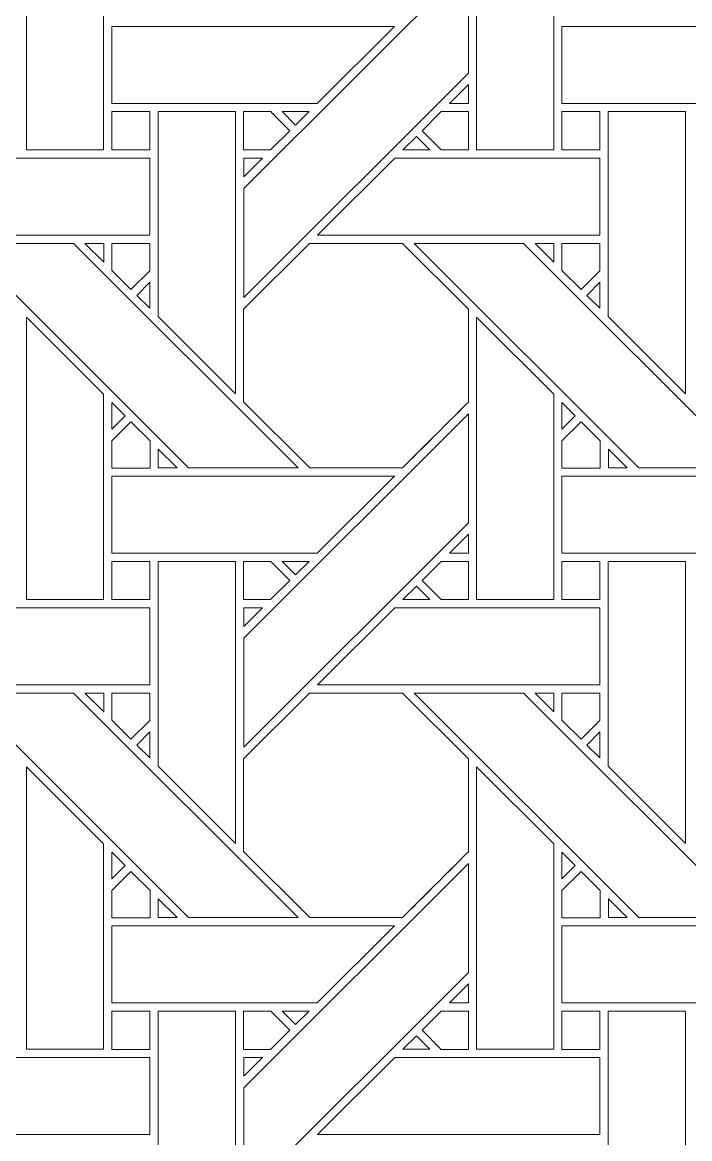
# Model space of a CAD drawing. Header units: inches. Extents: x 4.4 to 20.4, y 1.1 to 17.1.
# Drawn here: x 7.41 to 8.817, y 4.122 to 6.477 of the extents above; entities that cross this region are included whole.
import ezdxf

# ---------------------------------------------------------------- set-up
doc = ezdxf.new("R2010")
doc.units = ezdxf.units.IN
doc.header["$MEASUREMENT"] = 0
doc.layers.add('Design', color=7, linetype='Continuous', lineweight=0)

msp = doc.modelspace()

# ---------------------------------------------------------------- linework, layer by layer
at = {"layer": 'Design'}
for points, knots in [([(12.3829, 17.0948), (7.9646, 17.0948), (4.3829, 13.513), (4.3829, 9.0948), (4.3829, 4.6765), (7.9646, 1.0948), (12.3829, 1.0948), (16.8011, 1.0948), (20.3829, 4.6765), (20.3829, 9.0948), (20.3829, 13.513), (16.8011, 17.0948), (12.3829, 17.0948)], [0, 0, 0, 0, 1, 1, 1, 2, 2, 2, 3, 3, 3, 4, 4, 4, 4]), ([(12.3829, 16.2388), (8.4373, 16.2388), (5.2388, 13.0403), (5.2388, 9.0948), (5.2388, 5.1492), (8.4373, 1.9507), (12.3829, 1.9507), (16.3284, 1.9507), (19.5269, 5.1492), (19.5269, 9.0948), (19.5269, 13.0403), (16.3284, 16.2388), (12.3829, 16.2388)], [0, 0, 0, 0, 1, 1, 1, 2, 2, 2, 3, 3, 3, 4, 4, 4, 4]), ([(7.5816, 6.6419), (7.5816, 6.6419), (7.5816, 6.2082), (7.5816, 6.2082), (7.5816, 6.2082), (7.4188, 6.2082), (7.4188, 6.2082), (7.4188, 6.2082), (7.4188, 6.8041), (7.4188, 6.8041), (7.4188, 6.8041), (7.5816, 6.6419), (7.5816, 6.6419)], [0, 0, 0, 0, 1, 1, 1, 2, 2, 2, 3, 3, 3, 4, 4, 4, 4]), ([(8.5303, 6.6419), (8.5303, 6.6419), (8.5303, 6.2082), (8.5303, 6.2082), (8.5303, 6.2082), (8.3676, 6.2082), (8.3676, 6.2082), (8.3676, 6.2082), (8.3676, 6.8041), (8.3676, 6.8041), (8.3676, 6.8041), (8.5303, 6.6419), (8.5303, 6.6419)], [0, 0, 0, 0, 1, 1, 1, 2, 2, 2, 3, 3, 3, 4, 4, 4, 4]), ([(7.8768, 6.1269), (7.8768, 6.1269), (8.3504, 6.6005), (8.3504, 6.6005), (8.3504, 6.6005), (8.3504, 6.3705), (8.3504, 6.3705), (8.3504, 6.3705), (7.8768, 5.8968), (7.8768, 5.8968), (7.8768, 5.8968), (7.8768, 6.1269), (7.8768, 6.1269)], [0, 0, 0, 0, 1, 1, 1, 2, 2, 2, 3, 3, 3, 4, 4, 4, 4]), ([(7.5989, 6.3063), (7.5989, 6.3063), (7.5989, 6.469), (7.5989, 6.469), (7.5989, 6.469), (8.1946, 6.469), (8.1946, 6.469), (8.1946, 6.469), (8.0319, 6.3063), (8.0319, 6.3063), (8.0319, 6.3063), (7.5989, 6.3063), (7.5989, 6.3063)], [0, 0, 0, 0, 1, 1, 1, 2, 2, 2, 3, 3, 3, 4, 4, 4, 4]), ([(8.5476, 6.3063), (8.5476, 6.3063), (8.5476, 6.469), (8.5476, 6.469), (8.5476, 6.469), (9.1433, 6.469), (9.1433, 6.469), (9.1433, 6.469), (8.9806, 6.3063), (8.9806, 6.3063), (8.9806, 6.3063), (8.5476, 6.3063), (8.5476, 6.3063)], [0, 0, 0, 0, 1, 1, 1, 2, 2, 2, 3, 3, 3, 4, 4, 4, 4]), ([(8.3107, 6.3063), (8.3107, 6.3063), (8.3504, 6.3461), (8.3504, 6.3461), (8.3504, 6.3461), (8.3504, 6.3063), (8.3504, 6.3063), (8.3504, 6.3063), (8.3107, 6.3063), (8.3107, 6.3063)], [0, 0, 0, 0, 1, 1, 1, 2, 2, 2, 3, 3, 3, 3]), ([(7.5989, 6.2082), (7.5989, 6.2082), (7.5989, 6.289), (7.5989, 6.289), (7.5989, 6.289), (7.6791, 6.289), (7.6791, 6.289), (7.6791, 6.289), (7.6791, 6.2082), (7.6791, 6.2082), (7.6791, 6.2082), (7.5989, 6.2082), (7.5989, 6.2082)], [0, 0, 0, 0, 1, 1, 1, 2, 2, 2, 3, 3, 3, 4, 4, 4, 4]), ([(7.5989, 6.289), (7.5989, 6.289), (7.6791, 6.289), (7.6791, 6.289), (7.6791, 6.289), (7.6791, 6.2082), (7.6791, 6.2082), (7.6791, 6.2082), (7.5989, 6.2082), (7.5989, 6.2082), (7.5989, 6.2082), (7.5989, 6.289), (7.5989, 6.289)], [0, 0, 0, 0, 1, 1, 1, 2, 2, 2, 3, 3, 3, 4, 4, 4, 4]), ([(7.8596, 6.289), (7.8596, 6.289), (7.8596, 5.6939), (7.8596, 5.6939), (7.8596, 5.6939), (7.6967, 5.8568), (7.6967, 5.8568), (7.6967, 5.8568), (7.6967, 6.289), (7.6967, 6.289), (7.6967, 6.289), (7.8596, 6.289), (7.8596, 6.289)], [0, 0, 0, 0, 1, 1, 1, 2, 2, 2, 3, 3, 3, 4, 4, 4, 4]), ([(7.9338, 6.289), (7.9389, 6.2839), (7.9697, 6.2531), (7.9741, 6.2486), (7.9741, 6.2486), (7.9337, 6.2082), (7.9337, 6.2082), (7.9337, 6.2082), (7.8767, 6.2082), (7.8767, 6.2082), (7.8767, 6.2082), (7.8767, 6.289), (7.8767, 6.289), (7.8767, 6.289), (7.9338, 6.289), (7.9338, 6.289)], [0, 0, 0, 0, 1, 1, 1, 2, 2, 2, 3, 3, 3, 4, 4, 4, 5, 5, 5, 5]), ([(7.959, 6.2638), (7.959, 6.2638), (7.9741, 6.2486), (7.9741, 6.2486), (7.9741, 6.2486), (7.9337, 6.2082), (7.9337, 6.2082), (7.9337, 6.2082), (7.8767, 6.2082), (7.8767, 6.2082), (7.8767, 6.2082), (7.8767, 6.289), (7.8767, 6.289), (7.8767, 6.289), (7.9338, 6.289), (7.9338, 6.289), (7.9393, 6.2835), (7.9495, 6.2733), (7.959, 6.2638)], [0, 0, 0, 0, 1, 1, 1, 2, 2, 2, 3, 3, 3, 4, 4, 4, 5, 5, 5, 6, 6, 6, 6]), ([(7.9582, 6.289), (7.9582, 6.289), (8.0146, 6.289), (8.0146, 6.289), (8.0146, 6.289), (7.9864, 6.2608), (7.9864, 6.2608), (7.9864, 6.2608), (7.9582, 6.289), (7.9582, 6.289)], [0, 0, 0, 0, 1, 1, 1, 2, 2, 2, 3, 3, 3, 3]), ([(8.2933, 6.2082), (8.2933, 6.2082), (8.2529, 6.2486), (8.2529, 6.2486), (8.2529, 6.2486), (8.2934, 6.289), (8.2934, 6.289), (8.2934, 6.289), (8.3504, 6.289), (8.3504, 6.289), (8.3504, 6.289), (8.3504, 6.2082), (8.3504, 6.2082), (8.3504, 6.2082), (8.2933, 6.2082), (8.2933, 6.2082)], [0, 0, 0, 0, 1, 1, 1, 2, 2, 2, 3, 3, 3, 4, 4, 4, 5, 5, 5, 5]), ([(8.2529, 6.2486), (8.2529, 6.2486), (8.2934, 6.289), (8.2934, 6.289), (8.2934, 6.289), (8.3504, 6.289), (8.3504, 6.289), (8.3504, 6.289), (8.3504, 6.2082), (8.3504, 6.2082), (8.3504, 6.2082), (8.2933, 6.2082), (8.2933, 6.2082), (8.2933, 6.2082), (8.2529, 6.2486), (8.2529, 6.2486)], [0, 0, 0, 0, 1, 1, 1, 2, 2, 2, 3, 3, 3, 4, 4, 4, 5, 5, 5, 5]), ([(8.5476, 6.2082), (8.5476, 6.2082), (8.5476, 6.289), (8.5476, 6.289), (8.5476, 6.289), (8.6278, 6.289), (8.6278, 6.289), (8.6278, 6.289), (8.6278, 6.2082), (8.6278, 6.2082), (8.6278, 6.2082), (8.5476, 6.2082), (8.5476, 6.2082)], [0, 0, 0, 0, 1, 1, 1, 2, 2, 2, 3, 3, 3, 4, 4, 4, 4]), ([(8.5476, 6.289), (8.5476, 6.289), (8.6278, 6.289), (8.6278, 6.289), (8.6278, 6.289), (8.6278, 6.2082), (8.6278, 6.2082), (8.6278, 6.2082), (8.5476, 6.2082), (8.5476, 6.2082), (8.5476, 6.2082), (8.5476, 6.289), (8.5476, 6.289)], [0, 0, 0, 0, 1, 1, 1, 2, 2, 2, 3, 3, 3, 4, 4, 4, 4]), ([(8.8083, 6.289), (8.8083, 6.289), (8.8083, 5.6939), (8.8083, 5.6939), (8.8083, 5.6939), (8.6454, 5.8568), (8.6454, 5.8568), (8.6454, 5.8568), (8.6454, 6.289), (8.6454, 6.289), (8.6454, 6.289), (8.8083, 6.289), (8.8083, 6.289)], [0, 0, 0, 0, 1, 1, 1, 2, 2, 2, 3, 3, 3, 4, 4, 4, 4]), ([(8.2691, 6.2082), (8.2691, 6.2082), (8.2126, 6.2082), (8.2126, 6.2082), (8.2126, 6.2082), (8.2408, 6.2365), (8.2408, 6.2365), (8.2408, 6.2365), (8.2691, 6.2082), (8.2691, 6.2082)], [0, 0, 0, 0, 1, 1, 1, 2, 2, 2, 3, 3, 3, 3]), ([(7.2467, 6.1911), (7.2467, 6.1911), (7.6792, 6.1911), (7.6792, 6.1911), (7.6792, 6.1911), (7.6792, 6.0283), (7.6792, 6.0283), (7.6792, 6.0283), (7.0839, 6.0283), (7.0839, 6.0283), (7.0839, 6.0283), (7.2467, 6.1911), (7.2467, 6.1911)], [0, 0, 0, 0, 1, 1, 1, 2, 2, 2, 3, 3, 3, 4, 4, 4, 4]), ([(7.9166, 6.1911), (7.9166, 6.1911), (7.8768, 6.1513), (7.8768, 6.1513), (7.8768, 6.1513), (7.8768, 6.1911), (7.8768, 6.1911), (7.8768, 6.1911), (7.9166, 6.1911), (7.9166, 6.1911)], [0, 0, 0, 0, 1, 1, 1, 2, 2, 2, 3, 3, 3, 3]), ([(8.1954, 6.1911), (8.1954, 6.1911), (8.6279, 6.1911), (8.6279, 6.1911), (8.6279, 6.1911), (8.6279, 6.0283), (8.6279, 6.0283), (8.6279, 6.0283), (8.0326, 6.0283), (8.0326, 6.0283), (8.0326, 6.0283), (8.1954, 6.1911), (8.1954, 6.1911)], [0, 0, 0, 0, 1, 1, 1, 2, 2, 2, 3, 3, 3, 4, 4, 4, 4]), ([(7.5181, 6.0112), (7.5181, 6.0112), (7.9918, 5.5375), (7.9918, 5.5375), (7.9918, 5.5375), (7.7607, 5.5375), (7.7607, 5.5375), (7.7607, 5.5375), (7.2872, 6.0112), (7.2872, 6.0112), (7.2872, 6.0112), (7.5181, 6.0112), (7.5181, 6.0112)], [0, 0, 0, 0, 1, 1, 1, 2, 2, 2, 3, 3, 3, 4, 4, 4, 4]), ([(7.5817, 6.0111), (7.5817, 6.0111), (7.5817, 5.9713), (7.5817, 5.9713), (7.5817, 5.9713), (7.5422, 6.0111), (7.5422, 6.0111), (7.5422, 6.0111), (7.5817, 6.0111), (7.5817, 6.0111)], [0, 0, 0, 0, 1, 1, 1, 2, 2, 2, 3, 3, 3, 3]), ([(7.6791, 6.0111), (7.6791, 6.0111), (7.6791, 5.9535), (7.6791, 5.9535), (7.6791, 5.9535), (7.6392, 5.9136), (7.6392, 5.9136), (7.6392, 5.9136), (7.5988, 5.9539), (7.5988, 5.9539), (7.5988, 5.9539), (7.5988, 6.0111), (7.5988, 6.0111), (7.5988, 6.0111), (7.6791, 6.0111), (7.6791, 6.0111)], [0, 0, 0, 0, 1, 1, 1, 2, 2, 2, 3, 3, 3, 4, 4, 4, 5, 5, 5, 5]), ([(7.6392, 5.9136), (7.6392, 5.9136), (7.5988, 5.9539), (7.5988, 5.9539), (7.5988, 5.9539), (7.5988, 6.0111), (7.5988, 6.0111), (7.5988, 6.0111), (7.6791, 6.0111), (7.6791, 6.0111), (7.6791, 6.0111), (7.6791, 5.9535), (7.6791, 5.9535), (7.6791, 5.9535), (7.6392, 5.9136), (7.6392, 5.9136)], [0, 0, 0, 0, 1, 1, 1, 2, 2, 2, 3, 3, 3, 4, 4, 4, 5, 5, 5, 5]), ([(8.0154, 6.0111), (8.0154, 6.0111), (8.2116, 6.0111), (8.2116, 6.0111), (8.2116, 6.0111), (8.3504, 5.8724), (8.3504, 5.8724), (8.3504, 5.8724), (8.3504, 5.6762), (8.3504, 5.6762), (8.3326, 5.6582), (8.2207, 5.5465), (8.2117, 5.5375), (8.2117, 5.5375), (8.016, 5.5375), (8.016, 5.5375), (8.016, 5.5375), (7.8767, 5.6767), (7.8767, 5.6767), (7.8767, 5.6767), (7.8767, 5.8724), (7.8767, 5.8724), (7.8767, 5.8724), (8.0154, 6.0111), (8.0154, 6.0111)], [0, 0, 0, 0, 1, 1, 1, 2, 2, 2, 3, 3, 3, 4, 4, 4, 5, 5, 5, 6, 6, 6, 7, 7, 7, 8, 8, 8, 8]), ([(7.8767, 5.8724), (7.8767, 5.8724), (8.0154, 6.0111), (8.0154, 6.0111), (8.0154, 6.0111), (8.2116, 6.0111), (8.2116, 6.0111), (8.2116, 6.0111), (8.3504, 5.8724), (8.3504, 5.8724), (8.3504, 5.8724), (8.3504, 5.6762), (8.3504, 5.6762), (8.3324, 5.6581), (8.2205, 5.5464), (8.2117, 5.5375), (8.2117, 5.5375), (8.016, 5.5375), (8.016, 5.5375), (8.016, 5.5375), (7.8767, 5.6767), (7.8767, 5.6767), (7.8767, 5.6767), (7.8767, 5.8724), (7.8767, 5.8724)], [0, 0, 0, 0, 1, 1, 1, 2, 2, 2, 3, 3, 3, 4, 4, 4, 5, 5, 5, 6, 6, 6, 7, 7, 7, 8, 8, 8, 8]), ([(8.2359, 6.0112), (8.2359, 6.0112), (8.4669, 6.0112), (8.4669, 6.0112), (8.4669, 6.0112), (8.9405, 5.5375), (8.9405, 5.5375), (8.9405, 5.5375), (8.7095, 5.5375), (8.7095, 5.5375), (8.7095, 5.5375), (8.2359, 6.0112), (8.2359, 6.0112)], [0, 0, 0, 0, 1, 1, 1, 2, 2, 2, 3, 3, 3, 4, 4, 4, 4]), ([(8.5304, 6.0111), (8.5304, 6.0111), (8.5304, 5.9713), (8.5304, 5.9713), (8.5304, 5.9713), (8.491, 6.0111), (8.491, 6.0111), (8.491, 6.0111), (8.5304, 6.0111), (8.5304, 6.0111)], [0, 0, 0, 0, 1, 1, 1, 2, 2, 2, 3, 3, 3, 3]), ([(8.6278, 6.0111), (8.6278, 6.0111), (8.6278, 5.9535), (8.6278, 5.9535), (8.6278, 5.9535), (8.5879, 5.9136), (8.5879, 5.9136), (8.5879, 5.9136), (8.5476, 5.9539), (8.5476, 5.9539), (8.5476, 5.9539), (8.5476, 6.0111), (8.5476, 6.0111), (8.5476, 6.0111), (8.6278, 6.0111), (8.6278, 6.0111)], [0, 0, 0, 0, 1, 1, 1, 2, 2, 2, 3, 3, 3, 4, 4, 4, 5, 5, 5, 5]), ([(8.5879, 5.9136), (8.5879, 5.9136), (8.5476, 5.9539), (8.5476, 5.9539), (8.5476, 5.9539), (8.5476, 6.0111), (8.5476, 6.0111), (8.5476, 6.0111), (8.6278, 6.0111), (8.6278, 6.0111), (8.6278, 6.0111), (8.6278, 5.9535), (8.6278, 5.9535), (8.6278, 5.9535), (8.5879, 5.9136), (8.5879, 5.9136)], [0, 0, 0, 0, 1, 1, 1, 2, 2, 2, 3, 3, 3, 4, 4, 4, 5, 5, 5, 5]), ([(7.6792, 5.9293), (7.6792, 5.9293), (7.6792, 5.8741), (7.6792, 5.8741), (7.6792, 5.8741), (7.6514, 5.9015), (7.6514, 5.9015), (7.6514, 5.9015), (7.6792, 5.9293), (7.6792, 5.9293)], [0, 0, 0, 0, 1, 1, 1, 2, 2, 2, 3, 3, 3, 3]), ([(8.6279, 5.9293), (8.6279, 5.9293), (8.6279, 5.8741), (8.6279, 5.8741), (8.6279, 5.8741), (8.6001, 5.9015), (8.6001, 5.9015), (8.6001, 5.9015), (8.6279, 5.9293), (8.6279, 5.9293)], [0, 0, 0, 0, 1, 1, 1, 2, 2, 2, 3, 3, 3, 3]), ([(7.5816, 5.6932), (7.5816, 5.6932), (7.5816, 5.2595), (7.5816, 5.2595), (7.5816, 5.2595), (7.4188, 5.2595), (7.4188, 5.2595), (7.4188, 5.2595), (7.4188, 5.8553), (7.4188, 5.8553), (7.4188, 5.8553), (7.5816, 5.6932), (7.5816, 5.6932)], [0, 0, 0, 0, 1, 1, 1, 2, 2, 2, 3, 3, 3, 4, 4, 4, 4]), ([(8.5303, 5.6932), (8.5303, 5.6932), (8.5303, 5.2595), (8.5303, 5.2595), (8.5303, 5.2595), (8.3676, 5.2595), (8.3676, 5.2595), (8.3676, 5.2595), (8.3676, 5.8553), (8.3676, 5.8553), (8.3676, 5.8553), (8.5303, 5.6932), (8.5303, 5.6932)], [0, 0, 0, 0, 1, 1, 1, 2, 2, 2, 3, 3, 3, 4, 4, 4, 4]), ([(7.5989, 5.6189), (7.5989, 5.6189), (7.5989, 5.6757), (7.5989, 5.6757), (7.5989, 5.6757), (7.6271, 5.6471), (7.6271, 5.6471), (7.6271, 5.6471), (7.5989, 5.6189), (7.5989, 5.6189)], [0, 0, 0, 0, 1, 1, 1, 2, 2, 2, 3, 3, 3, 3]), ([(8.5476, 5.6189), (8.5476, 5.6189), (8.5476, 5.6757), (8.5476, 5.6757), (8.5476, 5.6757), (8.5758, 5.6471), (8.5758, 5.6471), (8.5758, 5.6471), (8.5476, 5.6189), (8.5476, 5.6189)], [0, 0, 0, 0, 1, 1, 1, 2, 2, 2, 3, 3, 3, 3]), ([(7.5989, 5.5372), (7.5989, 5.5372), (7.5989, 5.5945), (7.5989, 5.5945), (7.5989, 5.5945), (7.6392, 5.6349), (7.6392, 5.6349), (7.6392, 5.6349), (7.6795, 5.5945), (7.6795, 5.5945), (7.6795, 5.5945), (7.6795, 5.5372), (7.6795, 5.5372), (7.6795, 5.5372), (7.5989, 5.5372), (7.5989, 5.5372)], [0, 0, 0, 0, 1, 1, 1, 2, 2, 2, 3, 3, 3, 4, 4, 4, 5, 5, 5, 5]), ([(7.6392, 5.6349), (7.6392, 5.6349), (7.6795, 5.5945), (7.6795, 5.5945), (7.6795, 5.5945), (7.6795, 5.5372), (7.6795, 5.5372), (7.6795, 5.5372), (7.5989, 5.5372), (7.5989, 5.5372), (7.5989, 5.5372), (7.5989, 5.5945), (7.5989, 5.5945), (7.5989, 5.5945), (7.6392, 5.6349), (7.6392, 5.6349)], [0, 0, 0, 0, 1, 1, 1, 2, 2, 2, 3, 3, 3, 4, 4, 4, 5, 5, 5, 5]), ([(7.8768, 5.1782), (7.8768, 5.1782), (8.3504, 5.6518), (8.3504, 5.6518), (8.3504, 5.6518), (8.3504, 5.4217), (8.3504, 5.4217), (8.3504, 5.4217), (7.8768, 4.9481), (7.8768, 4.9481), (7.8768, 4.9481), (7.8768, 5.1782), (7.8768, 5.1782)], [0, 0, 0, 0, 1, 1, 1, 2, 2, 2, 3, 3, 3, 4, 4, 4, 4]), ([(8.5476, 5.5372), (8.5476, 5.5372), (8.5476, 5.5945), (8.5476, 5.5945), (8.5476, 5.5945), (8.5879, 5.6349), (8.5879, 5.6349), (8.5879, 5.6349), (8.6282, 5.5945), (8.6282, 5.5945), (8.6282, 5.5945), (8.6282, 5.5372), (8.6282, 5.5372), (8.6282, 5.5372), (8.5476, 5.5372), (8.5476, 5.5372)], [0, 0, 0, 0, 1, 1, 1, 2, 2, 2, 3, 3, 3, 4, 4, 4, 5, 5, 5, 5]), ([(8.5476, 5.5372), (8.5476, 5.5372), (8.5476, 5.5945), (8.5476, 5.5945), (8.5476, 5.5945), (8.5879, 5.6349), (8.5879, 5.6349), (8.5879, 5.6349), (8.6282, 5.5945), (8.6282, 5.5945), (8.6282, 5.5945), (8.6282, 5.5372), (8.6282, 5.5372), (8.6282, 5.5372), (8.5476, 5.5372), (8.5476, 5.5372)], [0, 0, 0, 0, 1, 1, 1, 2, 2, 2, 3, 3, 3, 4, 4, 4, 5, 5, 5, 5]), ([(7.6968, 5.5375), (7.6968, 5.5375), (7.6968, 5.5773), (7.6968, 5.5773), (7.6968, 5.5773), (7.7365, 5.5375), (7.7365, 5.5375), (7.7365, 5.5375), (7.6968, 5.5375), (7.6968, 5.5375)], [0, 0, 0, 0, 1, 1, 1, 2, 2, 2, 3, 3, 3, 3]), ([(8.6853, 5.5375), (8.6853, 5.5375), (8.6455, 5.5375), (8.6455, 5.5375), (8.6455, 5.5375), (8.6455, 5.5773), (8.6455, 5.5773), (8.6455, 5.5773), (8.6853, 5.5375), (8.6853, 5.5375)], [0, 0, 0, 0, 1, 1, 1, 2, 2, 2, 3, 3, 3, 3]), ([(7.5989, 5.3576), (7.5989, 5.3576), (7.5989, 5.5202), (7.5989, 5.5202), (7.5989, 5.5202), (8.1946, 5.5202), (8.1946, 5.5202), (8.1946, 5.5202), (8.0319, 5.3576), (8.0319, 5.3576), (8.0319, 5.3576), (7.5989, 5.3576), (7.5989, 5.3576)], [0, 0, 0, 0, 1, 1, 1, 2, 2, 2, 3, 3, 3, 4, 4, 4, 4]), ([(8.5476, 5.3576), (8.5476, 5.3576), (8.5476, 5.5202), (8.5476, 5.5202), (8.5476, 5.5202), (9.1433, 5.5202), (9.1433, 5.5202), (9.1433, 5.5202), (8.9806, 5.3576), (8.9806, 5.3576), (8.9806, 5.3576), (8.5476, 5.3576), (8.5476, 5.3576)], [0, 0, 0, 0, 1, 1, 1, 2, 2, 2, 3, 3, 3, 4, 4, 4, 4]), ([(8.3107, 5.3576), (8.3107, 5.3576), (8.3504, 5.3973), (8.3504, 5.3973), (8.3504, 5.3973), (8.3504, 5.3576), (8.3504, 5.3576), (8.3504, 5.3576), (8.3107, 5.3576), (8.3107, 5.3576)], [0, 0, 0, 0, 1, 1, 1, 2, 2, 2, 3, 3, 3, 3]), ([(7.5989, 5.2595), (7.5989, 5.2595), (7.5989, 5.3403), (7.5989, 5.3403), (7.5989, 5.3403), (7.6791, 5.3403), (7.6791, 5.3403), (7.6791, 5.3403), (7.6791, 5.2595), (7.6791, 5.2595), (7.6791, 5.2595), (7.5989, 5.2595), (7.5989, 5.2595)], [0, 0, 0, 0, 1, 1, 1, 2, 2, 2, 3, 3, 3, 4, 4, 4, 4]), ([(7.5989, 5.3403), (7.5989, 5.3403), (7.6791, 5.3403), (7.6791, 5.3403), (7.6791, 5.3403), (7.6791, 5.2595), (7.6791, 5.2595), (7.6791, 5.2595), (7.5989, 5.2595), (7.5989, 5.2595), (7.5989, 5.2595), (7.5989, 5.3403), (7.5989, 5.3403)], [0, 0, 0, 0, 1, 1, 1, 2, 2, 2, 3, 3, 3, 4, 4, 4, 4]), ([(7.8596, 5.3403), (7.8596, 5.3403), (7.8596, 4.7452), (7.8596, 4.7452), (7.8596, 4.7452), (7.6967, 4.9081), (7.6967, 4.9081), (7.6967, 4.9081), (7.6967, 5.3403), (7.6967, 5.3403), (7.6967, 5.3403), (7.8596, 5.3403), (7.8596, 5.3403)], [0, 0, 0, 0, 1, 1, 1, 2, 2, 2, 3, 3, 3, 4, 4, 4, 4]), ([(7.9338, 5.3403), (7.9389, 5.3351), (7.9697, 5.3043), (7.9741, 5.2999), (7.9741, 5.2999), (7.9337, 5.2595), (7.9337, 5.2595), (7.9337, 5.2595), (7.8767, 5.2595), (7.8767, 5.2595), (7.8767, 5.2595), (7.8767, 5.3403), (7.8767, 5.3403), (7.8767, 5.3403), (7.9338, 5.3403), (7.9338, 5.3403)], [0, 0, 0, 0, 1, 1, 1, 2, 2, 2, 3, 3, 3, 4, 4, 4, 5, 5, 5, 5]), ([(7.8767, 5.3403), (7.8767, 5.3403), (7.9338, 5.3403), (7.9338, 5.3403), (7.939, 5.3351), (7.9698, 5.3042), (7.9741, 5.2999), (7.9741, 5.2999), (7.9337, 5.2595), (7.9337, 5.2595), (7.9337, 5.2595), (7.8767, 5.2595), (7.8767, 5.2595), (7.8767, 5.2595), (7.8767, 5.3403), (7.8767, 5.3403)], [0, 0, 0, 0, 1, 1, 1, 2, 2, 2, 3, 3, 3, 4, 4, 4, 5, 5, 5, 5]), ([(8.0146, 5.3403), (8.0146, 5.3403), (7.9864, 5.3121), (7.9864, 5.3121), (7.9864, 5.3121), (7.9582, 5.3403), (7.9582, 5.3403), (7.9582, 5.3403), (8.0146, 5.3403), (8.0146, 5.3403)], [0, 0, 0, 0, 1, 1, 1, 2, 2, 2, 3, 3, 3, 3]), ([(8.2933, 5.2595), (8.2933, 5.2595), (8.2529, 5.2998), (8.2529, 5.2998), (8.2529, 5.2998), (8.2933, 5.3403), (8.2933, 5.3403), (8.2933, 5.3403), (8.3504, 5.3403), (8.3504, 5.3403), (8.3504, 5.3403), (8.3504, 5.2595), (8.3504, 5.2595), (8.3504, 5.2595), (8.2933, 5.2595), (8.2933, 5.2595)], [0, 0, 0, 0, 1, 1, 1, 2, 2, 2, 3, 3, 3, 4, 4, 4, 5, 5, 5, 5]), ([(8.2529, 5.2998), (8.2529, 5.2998), (8.2933, 5.3403), (8.2933, 5.3403), (8.2933, 5.3403), (8.3504, 5.3403), (8.3504, 5.3403), (8.3504, 5.3403), (8.3504, 5.2595), (8.3504, 5.2595), (8.3504, 5.2595), (8.2933, 5.2595), (8.2933, 5.2595), (8.2933, 5.2595), (8.2529, 5.2998), (8.2529, 5.2998)], [0, 0, 0, 0, 1, 1, 1, 2, 2, 2, 3, 3, 3, 4, 4, 4, 5, 5, 5, 5]), ([(8.5476, 5.2595), (8.5476, 5.2595), (8.5476, 5.3403), (8.5476, 5.3403), (8.5476, 5.3403), (8.6278, 5.3403), (8.6278, 5.3403), (8.6278, 5.3403), (8.6278, 5.2595), (8.6278, 5.2595), (8.6278, 5.2595), (8.5476, 5.2595), (8.5476, 5.2595)], [0, 0, 0, 0, 1, 1, 1, 2, 2, 2, 3, 3, 3, 4, 4, 4, 4]), ([(8.5476, 5.3403), (8.5476, 5.3403), (8.6278, 5.3403), (8.6278, 5.3403), (8.6278, 5.3403), (8.6278, 5.2595), (8.6278, 5.2595), (8.6278, 5.2595), (8.5476, 5.2595), (8.5476, 5.2595), (8.5476, 5.2595), (8.5476, 5.3403), (8.5476, 5.3403)], [0, 0, 0, 0, 1, 1, 1, 2, 2, 2, 3, 3, 3, 4, 4, 4, 4]), ([(8.8083, 5.3403), (8.8083, 5.3403), (8.8083, 4.7452), (8.8083, 4.7452), (8.8083, 4.7452), (8.6454, 4.9081), (8.6454, 4.9081), (8.6454, 4.9081), (8.6454, 5.3403), (8.6454, 5.3403), (8.6454, 5.3403), (8.8083, 5.3403), (8.8083, 5.3403)], [0, 0, 0, 0, 1, 1, 1, 2, 2, 2, 3, 3, 3, 4, 4, 4, 4]), ([(8.2691, 5.2595), (8.2691, 5.2595), (8.2126, 5.2595), (8.2126, 5.2595), (8.2126, 5.2595), (8.2408, 5.2878), (8.2408, 5.2878), (8.2408, 5.2878), (8.2691, 5.2595), (8.2691, 5.2595)], [0, 0, 0, 0, 1, 1, 1, 2, 2, 2, 3, 3, 3, 3]), ([(7.2467, 5.2424), (7.2467, 5.2424), (7.6792, 5.2424), (7.6792, 5.2424), (7.6792, 5.2424), (7.6792, 5.0795), (7.6792, 5.0795), (7.6792, 5.0795), (7.0839, 5.0795), (7.0839, 5.0795), (7.0839, 5.0795), (7.2467, 5.2424), (7.2467, 5.2424)], [0, 0, 0, 0, 1, 1, 1, 2, 2, 2, 3, 3, 3, 4, 4, 4, 4]), ([(7.9166, 5.2424), (7.9166, 5.2424), (7.8768, 5.2025), (7.8768, 5.2025), (7.8768, 5.2025), (7.8768, 5.2424), (7.8768, 5.2424), (7.8768, 5.2424), (7.9166, 5.2424), (7.9166, 5.2424)], [0, 0, 0, 0, 1, 1, 1, 2, 2, 2, 3, 3, 3, 3]), ([(8.0326, 5.0795), (8.0326, 5.0795), (8.1954, 5.2424), (8.1954, 5.2424), (8.1954, 5.2424), (8.6279, 5.2424), (8.6279, 5.2424), (8.6279, 5.2424), (8.6279, 5.0795), (8.6279, 5.0795), (8.6279, 5.0795), (8.0326, 5.0795), (8.0326, 5.0795)], [0, 0, 0, 0, 1, 1, 1, 2, 2, 2, 3, 3, 3, 4, 4, 4, 4]), ([(7.2872, 5.0624), (7.2872, 5.0624), (7.5181, 5.0624), (7.5181, 5.0624), (7.5181, 5.0624), (7.9918, 4.5888), (7.9918, 4.5888), (7.9918, 4.5888), (7.7607, 4.5888), (7.7607, 4.5888), (7.7607, 4.5888), (7.2872, 5.0624), (7.2872, 5.0624)], [0, 0, 0, 0, 1, 1, 1, 2, 2, 2, 3, 3, 3, 4, 4, 4, 4]), ([(7.5817, 5.0624), (7.5817, 5.0624), (7.5817, 5.0226), (7.5817, 5.0226), (7.5817, 5.0226), (7.5422, 5.0624), (7.5422, 5.0624), (7.5422, 5.0624), (7.5817, 5.0624), (7.5817, 5.0624)], [0, 0, 0, 0, 1, 1, 1, 2, 2, 2, 3, 3, 3, 3]), ([(7.6791, 5.0624), (7.6791, 5.0624), (7.6791, 5.0048), (7.6791, 5.0048), (7.6791, 5.0048), (7.6392, 4.9648), (7.6392, 4.9648), (7.6392, 4.9648), (7.5988, 5.0052), (7.5988, 5.0052), (7.5988, 5.0052), (7.5988, 5.0624), (7.5988, 5.0624), (7.5988, 5.0624), (7.6791, 5.0624), (7.6791, 5.0624)], [0, 0, 0, 0, 1, 1, 1, 2, 2, 2, 3, 3, 3, 4, 4, 4, 5, 5, 5, 5]), ([(7.6392, 4.9648), (7.6392, 4.9648), (7.5988, 5.0052), (7.5988, 5.0052), (7.5988, 5.0052), (7.5988, 5.0624), (7.5988, 5.0624), (7.5988, 5.0624), (7.6791, 5.0624), (7.6791, 5.0624), (7.6791, 5.0624), (7.6791, 5.0048), (7.6791, 5.0048), (7.6791, 5.0048), (7.6392, 4.9648), (7.6392, 4.9648)], [0, 0, 0, 0, 1, 1, 1, 2, 2, 2, 3, 3, 3, 4, 4, 4, 5, 5, 5, 5]), ([(8.0154, 5.0624), (8.0154, 5.0624), (8.2116, 5.0624), (8.2116, 5.0624), (8.2116, 5.0624), (8.3504, 4.9237), (8.3504, 4.9237), (8.3504, 4.9237), (8.3504, 4.7274), (8.3504, 4.7274), (8.3326, 4.7095), (8.2207, 4.5978), (8.2117, 4.5888), (8.2117, 4.5888), (8.016, 4.5888), (8.016, 4.5888), (8.016, 4.5888), (7.8767, 4.728), (7.8767, 4.728), (7.8767, 4.728), (7.8767, 4.9237), (7.8767, 4.9237), (7.8767, 4.9237), (8.0154, 5.0624), (8.0154, 5.0624)], [0, 0, 0, 0, 1, 1, 1, 2, 2, 2, 3, 3, 3, 4, 4, 4, 5, 5, 5, 6, 6, 6, 7, 7, 7, 8, 8, 8, 8]), ([(7.8767, 4.728), (7.8767, 4.728), (7.8767, 4.9237), (7.8767, 4.9237), (7.8767, 4.9237), (8.0154, 5.0624), (8.0154, 5.0624), (8.0154, 5.0624), (8.2116, 5.0624), (8.2116, 5.0624), (8.2116, 5.0624), (8.3504, 4.9237), (8.3504, 4.9237), (8.3504, 4.9237), (8.3504, 4.7274), (8.3504, 4.7274), (8.3324, 4.7094), (8.2206, 4.5977), (8.2117, 4.5888), (8.2117, 4.5888), (8.016, 4.5888), (8.016, 4.5888), (8.016, 4.5888), (7.8767, 4.728), (7.8767, 4.728)], [0, 0, 0, 0, 1, 1, 1, 2, 2, 2, 3, 3, 3, 4, 4, 4, 5, 5, 5, 6, 6, 6, 7, 7, 7, 8, 8, 8, 8]), ([(8.2359, 5.0624), (8.2359, 5.0624), (8.4669, 5.0624), (8.4669, 5.0624), (8.4669, 5.0624), (8.9405, 4.5888), (8.9405, 4.5888), (8.9405, 4.5888), (8.7095, 4.5888), (8.7095, 4.5888), (8.7095, 4.5888), (8.2359, 5.0624), (8.2359, 5.0624)], [0, 0, 0, 0, 1, 1, 1, 2, 2, 2, 3, 3, 3, 4, 4, 4, 4]), ([(8.5304, 5.0624), (8.5304, 5.0624), (8.5304, 5.0226), (8.5304, 5.0226), (8.5304, 5.0226), (8.491, 5.0624), (8.491, 5.0624), (8.491, 5.0624), (8.5304, 5.0624), (8.5304, 5.0624)], [0, 0, 0, 0, 1, 1, 1, 2, 2, 2, 3, 3, 3, 3]), ([(8.6278, 5.0624), (8.6278, 5.0624), (8.6278, 5.0048), (8.6278, 5.0048), (8.6278, 5.0048), (8.5879, 4.9648), (8.5879, 4.9648), (8.5879, 4.9648), (8.5476, 5.0052), (8.5476, 5.0052), (8.5476, 5.0052), (8.5476, 5.0624), (8.5476, 5.0624), (8.5476, 5.0624), (8.6278, 5.0624), (8.6278, 5.0624)], [0, 0, 0, 0, 1, 1, 1, 2, 2, 2, 3, 3, 3, 4, 4, 4, 5, 5, 5, 5]), ([(8.5879, 4.9648), (8.5879, 4.9648), (8.5476, 5.0052), (8.5476, 5.0052), (8.5476, 5.0052), (8.5476, 5.0624), (8.5476, 5.0624), (8.5476, 5.0624), (8.6278, 5.0624), (8.6278, 5.0624), (8.6278, 5.0624), (8.6278, 5.0048), (8.6278, 5.0048), (8.6278, 5.0048), (8.5879, 4.9648), (8.5879, 4.9648)], [0, 0, 0, 0, 1, 1, 1, 2, 2, 2, 3, 3, 3, 4, 4, 4, 5, 5, 5, 5]), ([(7.6792, 4.9806), (7.6792, 4.9806), (7.6792, 4.9254), (7.6792, 4.9254), (7.6792, 4.9254), (7.6514, 4.9528), (7.6514, 4.9528), (7.6514, 4.9528), (7.6792, 4.9806), (7.6792, 4.9806)], [0, 0, 0, 0, 1, 1, 1, 2, 2, 2, 3, 3, 3, 3]), ([(8.6279, 4.9806), (8.6279, 4.9806), (8.6279, 4.9254), (8.6279, 4.9254), (8.6279, 4.9254), (8.6001, 4.9528), (8.6001, 4.9528), (8.6001, 4.9528), (8.6279, 4.9806), (8.6279, 4.9806)], [0, 0, 0, 0, 1, 1, 1, 2, 2, 2, 3, 3, 3, 3]), ([(7.5816, 4.7445), (7.5816, 4.7445), (7.5816, 4.3108), (7.5816, 4.3108), (7.5816, 4.3108), (7.4188, 4.3108), (7.4188, 4.3108), (7.4188, 4.3108), (7.4188, 4.9066), (7.4188, 4.9066), (7.4188, 4.9066), (7.5816, 4.7445), (7.5816, 4.7445)], [0, 0, 0, 0, 1, 1, 1, 2, 2, 2, 3, 3, 3, 4, 4, 4, 4]), ([(8.5303, 4.7445), (8.5303, 4.7445), (8.5303, 4.3108), (8.5303, 4.3108), (8.5303, 4.3108), (8.3676, 4.3108), (8.3676, 4.3108), (8.3676, 4.3108), (8.3676, 4.9066), (8.3676, 4.9066), (8.3676, 4.9066), (8.5303, 4.7445), (8.5303, 4.7445)], [0, 0, 0, 0, 1, 1, 1, 2, 2, 2, 3, 3, 3, 4, 4, 4, 4]), ([(7.5989, 4.6702), (7.5989, 4.6702), (7.5989, 4.727), (7.5989, 4.727), (7.5989, 4.727), (7.6271, 4.6984), (7.6271, 4.6984), (7.6271, 4.6984), (7.5989, 4.6702), (7.5989, 4.6702)], [0, 0, 0, 0, 1, 1, 1, 2, 2, 2, 3, 3, 3, 3]), ([(8.5476, 4.6702), (8.5476, 4.6702), (8.5476, 4.727), (8.5476, 4.727), (8.5476, 4.727), (8.5758, 4.6984), (8.5758, 4.6984), (8.5758, 4.6984), (8.5476, 4.6702), (8.5476, 4.6702)], [0, 0, 0, 0, 1, 1, 1, 2, 2, 2, 3, 3, 3, 3]), ([(7.8768, 4.2294), (7.8768, 4.2294), (8.3504, 4.703), (8.3504, 4.703), (8.3504, 4.703), (8.3504, 4.473), (8.3504, 4.473), (8.3504, 4.473), (7.8768, 3.9994), (7.8768, 3.9994), (7.8768, 3.9994), (7.8768, 4.2294), (7.8768, 4.2294)], [0, 0, 0, 0, 1, 1, 1, 2, 2, 2, 3, 3, 3, 4, 4, 4, 4]), ([(7.5989, 4.5885), (7.5989, 4.5885), (7.5989, 4.6458), (7.5989, 4.6458), (7.5989, 4.6458), (7.6392, 4.6861), (7.6392, 4.6861), (7.6392, 4.6861), (7.6795, 4.6458), (7.6795, 4.6458), (7.6795, 4.6458), (7.6795, 4.5885), (7.6795, 4.5885), (7.6795, 4.5885), (7.5989, 4.5885), (7.5989, 4.5885)], [0, 0, 0, 0, 1, 1, 1, 2, 2, 2, 3, 3, 3, 4, 4, 4, 5, 5, 5, 5]), ([(7.5989, 4.5885), (7.5989, 4.5885), (7.5989, 4.6458), (7.5989, 4.6458), (7.5989, 4.6458), (7.6392, 4.6861), (7.6392, 4.6861), (7.6392, 4.6861), (7.6795, 4.6458), (7.6795, 4.6458), (7.6795, 4.6458), (7.6795, 4.5885), (7.6795, 4.5885), (7.6795, 4.5885), (7.5989, 4.5885), (7.5989, 4.5885)], [0, 0, 0, 0, 1, 1, 1, 2, 2, 2, 3, 3, 3, 4, 4, 4, 5, 5, 5, 5]), ([(8.5476, 4.5885), (8.5476, 4.5885), (8.5476, 4.6458), (8.5476, 4.6458), (8.5476, 4.6458), (8.5879, 4.6861), (8.5879, 4.6861), (8.5879, 4.6861), (8.6282, 4.6458), (8.6282, 4.6458), (8.6282, 4.6458), (8.6282, 4.5885), (8.6282, 4.5885), (8.6282, 4.5885), (8.5476, 4.5885), (8.5476, 4.5885)], [0, 0, 0, 0, 1, 1, 1, 2, 2, 2, 3, 3, 3, 4, 4, 4, 5, 5, 5, 5]), ([(8.5476, 4.5885), (8.5476, 4.5885), (8.5476, 4.6458), (8.5476, 4.6458), (8.5476, 4.6458), (8.5879, 4.6861), (8.5879, 4.6861), (8.5879, 4.6861), (8.6282, 4.6458), (8.6282, 4.6458), (8.6282, 4.6458), (8.6282, 4.5885), (8.6282, 4.5885), (8.6282, 4.5885), (8.5476, 4.5885), (8.5476, 4.5885)], [0, 0, 0, 0, 1, 1, 1, 2, 2, 2, 3, 3, 3, 4, 4, 4, 5, 5, 5, 5]), ([(7.7365, 4.5888), (7.7365, 4.5888), (7.6968, 4.5888), (7.6968, 4.5888), (7.6968, 4.5888), (7.6968, 4.6286), (7.6968, 4.6286), (7.6968, 4.6286), (7.7365, 4.5888), (7.7365, 4.5888)], [0, 0, 0, 0, 1, 1, 1, 2, 2, 2, 3, 3, 3, 3]), ([(8.6853, 4.5888), (8.6853, 4.5888), (8.6455, 4.5888), (8.6455, 4.5888), (8.6455, 4.5888), (8.6455, 4.6286), (8.6455, 4.6286), (8.6455, 4.6286), (8.6853, 4.5888), (8.6853, 4.5888)], [0, 0, 0, 0, 1, 1, 1, 2, 2, 2, 3, 3, 3, 3]), ([(7.5989, 4.4088), (7.5989, 4.4088), (7.5989, 4.5715), (7.5989, 4.5715), (7.5989, 4.5715), (8.1946, 4.5715), (8.1946, 4.5715), (8.1946, 4.5715), (8.0319, 4.4088), (8.0319, 4.4088), (8.0319, 4.4088), (7.5989, 4.4088), (7.5989, 4.4088)], [0, 0, 0, 0, 1, 1, 1, 2, 2, 2, 3, 3, 3, 4, 4, 4, 4]), ([(8.5476, 4.4088), (8.5476, 4.4088), (8.5476, 4.5715), (8.5476, 4.5715), (8.5476, 4.5715), (9.1433, 4.5715), (9.1433, 4.5715), (9.1433, 4.5715), (8.9806, 4.4088), (8.9806, 4.4088), (8.9806, 4.4088), (8.5476, 4.4088), (8.5476, 4.4088)], [0, 0, 0, 0, 1, 1, 1, 2, 2, 2, 3, 3, 3, 4, 4, 4, 4]), ([(8.3107, 4.4089), (8.3107, 4.4089), (8.3504, 4.4486), (8.3504, 4.4486), (8.3504, 4.4486), (8.3504, 4.4089), (8.3504, 4.4089), (8.3504, 4.4089), (8.3107, 4.4089), (8.3107, 4.4089)], [0, 0, 0, 0, 1, 1, 1, 2, 2, 2, 3, 3, 3, 3]), ([(7.5989, 4.3107), (7.5989, 4.3107), (7.5989, 4.3915), (7.5989, 4.3915), (7.5989, 4.3915), (7.6791, 4.3915), (7.6791, 4.3915), (7.6791, 4.3915), (7.6791, 4.3107), (7.6791, 4.3107), (7.6791, 4.3107), (7.5989, 4.3107), (7.5989, 4.3107)], [0, 0, 0, 0, 1, 1, 1, 2, 2, 2, 3, 3, 3, 4, 4, 4, 4]), ([(7.5989, 4.3915), (7.5989, 4.3915), (7.6791, 4.3915), (7.6791, 4.3915), (7.6791, 4.3915), (7.6791, 4.3107), (7.6791, 4.3107), (7.6791, 4.3107), (7.5989, 4.3107), (7.5989, 4.3107), (7.5989, 4.3107), (7.5989, 4.3915), (7.5989, 4.3915)], [0, 0, 0, 0, 1, 1, 1, 2, 2, 2, 3, 3, 3, 4, 4, 4, 4]), ([(7.8596, 4.3916), (7.8596, 4.3916), (7.8596, 3.7964), (7.8596, 3.7964), (7.8596, 3.7964), (7.6967, 3.9594), (7.6967, 3.9594), (7.6967, 3.9594), (7.6967, 4.3916), (7.6967, 4.3916), (7.6967, 4.3916), (7.8596, 4.3916), (7.8596, 4.3916)], [0, 0, 0, 0, 1, 1, 1, 2, 2, 2, 3, 3, 3, 4, 4, 4, 4]), ([(7.9338, 4.3915), (7.9389, 4.3864), (7.9697, 4.3556), (7.9741, 4.3512), (7.9741, 4.3512), (7.9337, 4.3107), (7.9337, 4.3107), (7.9337, 4.3107), (7.8767, 4.3107), (7.8767, 4.3107), (7.8767, 4.3107), (7.8767, 4.3915), (7.8767, 4.3915), (7.8767, 4.3915), (7.9338, 4.3915), (7.9338, 4.3915)], [0, 0, 0, 0, 1, 1, 1, 2, 2, 2, 3, 3, 3, 4, 4, 4, 5, 5, 5, 5]), ([(7.8767, 4.3915), (7.8767, 4.3915), (7.9338, 4.3915), (7.9338, 4.3915), (7.9388, 4.3865), (7.9696, 4.3557), (7.9741, 4.3512), (7.9741, 4.3512), (7.9337, 4.3107), (7.9337, 4.3107), (7.9337, 4.3107), (7.8767, 4.3107), (7.8767, 4.3107), (7.8767, 4.3107), (7.8767, 4.3915), (7.8767, 4.3915)], [0, 0, 0, 0, 1, 1, 1, 2, 2, 2, 3, 3, 3, 4, 4, 4, 5, 5, 5, 5]), ([(8.0146, 4.3916), (8.0146, 4.3916), (7.9864, 4.3634), (7.9864, 4.3634), (7.9864, 4.3634), (7.9582, 4.3916), (7.9582, 4.3916), (7.9582, 4.3916), (8.0146, 4.3916), (8.0146, 4.3916)], [0, 0, 0, 0, 1, 1, 1, 2, 2, 2, 3, 3, 3, 3]), ([(8.2933, 4.3107), (8.2933, 4.3107), (8.2529, 4.3511), (8.2529, 4.3511), (8.2529, 4.3511), (8.2934, 4.3915), (8.2934, 4.3915), (8.2934, 4.3915), (8.3504, 4.3915), (8.3504, 4.3915), (8.3504, 4.3915), (8.3504, 4.3107), (8.3504, 4.3107), (8.3504, 4.3107), (8.2933, 4.3107), (8.2933, 4.3107)], [0, 0, 0, 0, 1, 1, 1, 2, 2, 2, 3, 3, 3, 4, 4, 4, 5, 5, 5, 5]), ([(8.2529, 4.3511), (8.2529, 4.3511), (8.2934, 4.3915), (8.2934, 4.3915), (8.2934, 4.3915), (8.3504, 4.3915), (8.3504, 4.3915), (8.3504, 4.3915), (8.3504, 4.3107), (8.3504, 4.3107), (8.3504, 4.3107), (8.2933, 4.3107), (8.2933, 4.3107), (8.2933, 4.3107), (8.2529, 4.3511), (8.2529, 4.3511)], [0, 0, 0, 0, 1, 1, 1, 2, 2, 2, 3, 3, 3, 4, 4, 4, 5, 5, 5, 5]), ([(8.5476, 4.3107), (8.5476, 4.3107), (8.5476, 4.3915), (8.5476, 4.3915), (8.5476, 4.3915), (8.6278, 4.3915), (8.6278, 4.3915), (8.6278, 4.3915), (8.6278, 4.3107), (8.6278, 4.3107), (8.6278, 4.3107), (8.5476, 4.3107), (8.5476, 4.3107)], [0, 0, 0, 0, 1, 1, 1, 2, 2, 2, 3, 3, 3, 4, 4, 4, 4]), ([(8.5476, 4.3915), (8.5476, 4.3915), (8.6278, 4.3915), (8.6278, 4.3915), (8.6278, 4.3915), (8.6278, 4.3107), (8.6278, 4.3107), (8.6278, 4.3107), (8.5476, 4.3107), (8.5476, 4.3107), (8.5476, 4.3107), (8.5476, 4.3915), (8.5476, 4.3915)], [0, 0, 0, 0, 1, 1, 1, 2, 2, 2, 3, 3, 3, 4, 4, 4, 4]), ([(8.8083, 4.3916), (8.8083, 4.3916), (8.8083, 3.7964), (8.8083, 3.7964), (8.8083, 3.7964), (8.6454, 3.9594), (8.6454, 3.9594), (8.6454, 3.9594), (8.6454, 4.3916), (8.6454, 4.3916), (8.6454, 4.3916), (8.8083, 4.3916), (8.8083, 4.3916)], [0, 0, 0, 0, 1, 1, 1, 2, 2, 2, 3, 3, 3, 4, 4, 4, 4]), ([(8.2691, 4.3108), (8.2691, 4.3108), (8.2126, 4.3108), (8.2126, 4.3108), (8.2126, 4.3108), (8.2408, 4.339), (8.2408, 4.339), (8.2408, 4.339), (8.2691, 4.3108), (8.2691, 4.3108)], [0, 0, 0, 0, 1, 1, 1, 2, 2, 2, 3, 3, 3, 3]), ([(7.2717, 4.1308), (7.2409, 4.1626), (7.2103, 4.1946), (7.18, 4.227), (7.18, 4.227), (7.2467, 4.2936), (7.2467, 4.2936), (7.2467, 4.2936), (7.6792, 4.2936), (7.6792, 4.2936), (7.6792, 4.2936), (7.6792, 4.1308), (7.6792, 4.1308), (7.6792, 4.1308), (7.2717, 4.1308), (7.2717, 4.1308)], [0, 0, 0, 0, 1, 1, 1, 2, 2, 2, 3, 3, 3, 4, 4, 4, 5, 5, 5, 5]), ([(7.9166, 4.2936), (7.9166, 4.2936), (7.8768, 4.2538), (7.8768, 4.2538), (7.8768, 4.2538), (7.8768, 4.2936), (7.8768, 4.2936), (7.8768, 4.2936), (7.9166, 4.2936), (7.9166, 4.2936)], [0, 0, 0, 0, 1, 1, 1, 2, 2, 2, 3, 3, 3, 3]), ([(8.0326, 4.1308), (8.0326, 4.1308), (8.1954, 4.2936), (8.1954, 4.2936), (8.1954, 4.2936), (8.6279, 4.2936), (8.6279, 4.2936), (8.6279, 4.2936), (8.6279, 4.1308), (8.6279, 4.1308), (8.6279, 4.1308), (8.0326, 4.1308), (8.0326, 4.1308)], [0, 0, 0, 0, 1, 1, 1, 2, 2, 2, 3, 3, 3, 4, 4, 4, 4])]:
    msp.add_open_spline(points, degree=3, knots=knots, dxfattribs=at)

doc.saveas('drawing.dxf')
